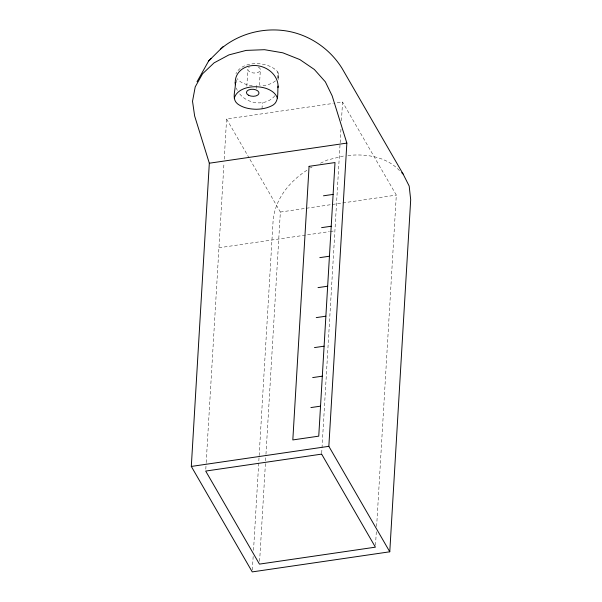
<?xml version="1.0" encoding="UTF-8"?>
<svg xmlns="http://www.w3.org/2000/svg" width="602" height="602" viewBox="0 0 602 602"><rect width="100%" height="100%" fill="white"/><g stroke="black" fill="none" stroke-linecap="round" stroke-linejoin="round"><path stroke-width="0.45" stroke-dasharray="3.01 2.26" d="M205.801 469.191L206.132 463.563M206.185 462.622L223.997 162.856M224.222 159.124L226.6 119L333.282 103.409M236.293 82.594L236.458 79.825M246.843 86.214L247.843 69.456M256.392 88.486L256.648 84.197M259.432 85.371L260.373 69.546M262.013 108.857L262.382 102.641M277.447 78.41L277.831 71.947C268.861 61.133 242.508 60.004 235.954 73.655M278.448 79.502L278.726 74.821L277.831 71.947M252.358 570.019L253.194 555.939M253.525 550.303L273.157 219.835C275.415 198.367 290.247 180.562 308.119 169.508M259.612 561.297L265.527 461.779M265.58 460.839L265.918 455.21M265.971 454.269L280.359 212.047L249.506 158.65M321.694 453.178L340.95 129.114M341.447 120.716L342.553 102.054L334.208 103.273M375.505 545.284L376.348 531.205M376.626 526.509L396.312 195.101L342.553 102.054M278.162 77.711L278.726 74.821M275.505 80.879C271.329 84.227 265.873 85.567 260.621 85.89M310.331 167.905L312.017 167.115M320.475 163.202L327.232 160.064L344.246 155.843M280.359 212.047L305.41 208.39M306.335 208.254L396.312 195.101M218.955 247.761L329.339 231.627M330.265 231.492L334.908 230.814M347.933 155.497C366.106 153.548 386.8 156.723 399.668 170.787M252.246 85.755C246.782 84.784 240.665 83.302 237.143 78.644M226.6 119L249.04 157.837M274.821 95.756A21.77 18.278 19.3 0 1 239.22 93.333M237.331 90.375A21.77 18.278 19.3 0 1 236.285 88.005M258.273 67.033A6.283 3.522 3.4 0 1 258.8 72.037A6.283 3.522 3.4 0 1 249.935 71.969A6.283 3.522 3.4 0 1 249.416 66.972"/><path stroke-width="0.9" d="M191.308 466.437L209.323 163.21L194.642 115.99L192.52 101.271L195.221 86.876L202.573 73.775L214.071 62.871L228.933 54.895L246.143 50.402L264.526 49.695L282.835 52.818L299.826 59.56L314.327 69.463L325.366 81.857L332.176 95.884L346.857 143.103L328.842 446.33L389.772 551.793L252.246 571.9L191.308 466.437L328.842 446.33M278.064 86.056C277.319 92.904 279.433 102.506 271.502 105.914C266.837 108.24 261.644 109.128 256.467 109.271C249.83 109.143 242.892 107.931 237.497 103.822C231.033 98.502 236.202 89.239 235.239 82.331M389.772 551.793L410.692 199.729L409.179 186.056L403.084 173.993L342.199 68.605C329.663 48.122 307.795 33.592 283.866 30.597C261.479 27.715 237.858 34.314 220.686 49.003M234.291 98.269C238.407 82.632 272.3 83.242 277.349 97.998M197.012 81.782L208.661 60.952L223.342 46.384M208.661 60.952L211.061 58.582M209.323 163.21L346.857 143.103M323.485 195.8L333.109 194.393M321.596 227.646L331.22 226.239M319.812 257.633L329.437 256.226M318.029 287.621L327.661 286.213M316.246 317.608L325.878 316.2M314.47 347.595L324.094 346.188M312.686 377.582L322.311 376.175M310.903 407.569L320.535 406.162M401.715 172.714L403.084 173.993M235.45 84.777A21.77 18.278 19.3 0 1 255.978 65.558A21.77 18.278 19.3 0 1 277.996 87.666M309.074 166.34L292.82 439.934L318.751 436.149L335.005 162.555L309.074 166.34M321.641 454.119L205.688 471.065L259.447 564.112L375.4 547.165L321.641 454.119M248.558 95.244A6.283 3.522 3.4 0 0 258.868 93.731A6.283 3.522 3.4 0 0 250.741 89.344A6.283 3.522 3.4 0 0 248.558 95.244"/></g></svg>
